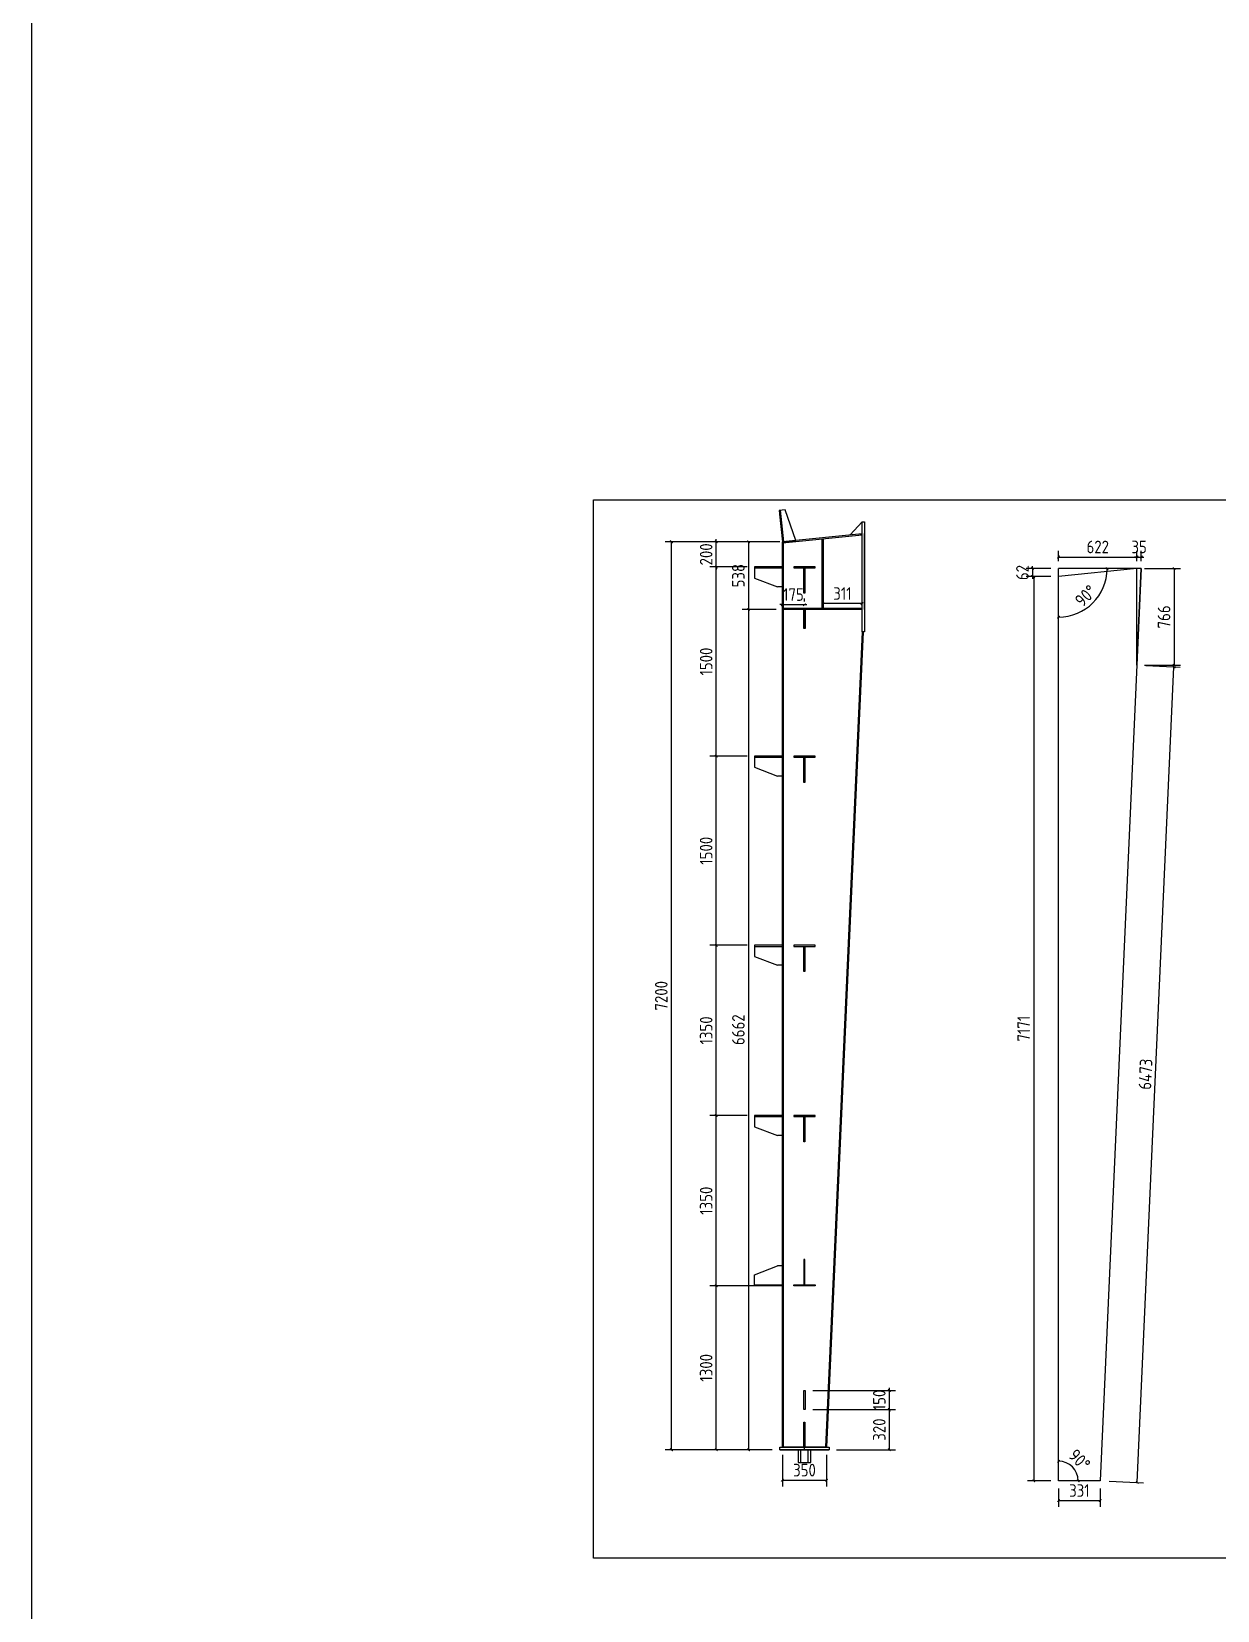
# Model space of a CAD drawing. Extents: x 810015 to 1451442, y -271755 to 145013.
# Drawn here: x 810015 to 857057, y 19820 to 82416 of the extents above; entities that cross this region are included whole.
import ezdxf

# ---------------------------------------------------------------- set-up
doc = ezdxf.new("R2010")
doc.units = 0
doc.header["$LTSCALE"] = 1000
doc.header["$MEASUREMENT"] = 0
doc.linetypes.add('DOTE', pattern=[2.42, 2, -0.2, 0.02, -0.2])
doc.styles.get("Standard").update_dxf_attribs({"font": 'gbenor.shx', "bigfont": 'gbcbig.shx'})
doc.dimstyles.get("Standard").update_dxf_attribs({"dimscale": 100, "dimtxt": 2.5, "dimasz": 1, "dimexe": 2.5, "dimexo": 3, "dimgap": 1.5, "dimtad": 1, "dimdec": 0, "dimzin": 0, "dimdsep": 46, "dimtxsty": 'Standard', "dimblk": 'ARCHTICK', "dimcen": 0.09, "dimadec": 0, "dimazin": 0, "dimtfac": 1, "dimtdec": 0, "dimtix": 1, "dimtmove": 2, "dimatfit": 3, "dimfxl": 1, "dimtolj": 1, "dimtzin": 0, "dimarcsym": 0})

# ---------------------------------------------------------------- blocks, each defined once
blk = doc.blocks.new('_ArchTick')
at = {"color": 0, "linetype": 'ByBlock', "const_width": 0.4}
blk.add_lwpolyline([(-0.5, -0.5), (0.5, 0.5)], dxfattribs=at)
blk = doc.blocks.new('*D956')
at = {"color": 0, "lineweight": -2}
for p, q in [((839799, 25989), (839799, 24732)), ((841553, 25989), (841553, 24732)), ((839799, 24982), (841553, 24982))]:
    blk.add_line(p, q, dxfattribs=at)
at = {"layer": 'Defpoints', "color": 0}
for p in [(839799, 26289), (841553, 26289), (841553, 24982)]:
    blk.add_point(p, dxfattribs=at)
at = {"color": 0, "lineweight": -2, "xscale": 100, "yscale": 100, "zscale": 100, "rotation": 180}
blk.add_blockref('_ArchTick', (839799, 24982), dxfattribs=at)
at = {"color": 0, "lineweight": -2, "xscale": 100, "yscale": 100, "zscale": 100}
blk.add_blockref('_ArchTick', (841553, 24982), dxfattribs=at)
at = {"color": 0, "insert": (840676, 25382), "char_height": 500, "attachment_point": 5}
blk.add_mtext('\\A1;350', dxfattribs=at)
blk = doc.blocks.new('*D957')
at = {"color": 0, "lineweight": -2}
for p, q in [((838969, 62189), (835146, 62189)), ((835396, 26189), (835396, 62189)), ((839399, 26189), (835146, 26189))]:
    blk.add_line(p, q, dxfattribs=at)
at = {"layer": 'Defpoints', "color": 0}
for p in [(835396, 62189), (839269, 62189), (839699, 26189)]:
    blk.add_point(p, dxfattribs=at)
at = {"color": 0, "lineweight": -2, "xscale": 100, "yscale": 100, "zscale": 100}
for p, rotation in [((835396, 62189), 90), ((835396, 26189), 270)]:
    blk.add_blockref('_ArchTick', p, dxfattribs=dict(at, rotation=rotation))
at = {"color": 0, "insert": (834996, 44189), "char_height": 500, "attachment_point": 5, "rotation": 90}
blk.add_mtext('\\A1;7200', dxfattribs=at)
blk = doc.blocks.new('*D958')
at = {"color": 0, "lineweight": -2}
for p, q in [((839374, 32689), (836924, 32689)), ((837174, 26189), (837174, 32689)), ((839399, 26189), (836924, 26189))]:
    blk.add_line(p, q, dxfattribs=at)
at = {"layer": 'Defpoints', "color": 0}
for p in [(837174, 32689), (839674, 32689), (839699, 26189)]:
    blk.add_point(p, dxfattribs=at)
at = {"color": 0, "lineweight": -2, "xscale": 100, "yscale": 100, "zscale": 100}
for p, rotation in [((837174, 32689), 90), ((837174, 26189), 270)]:
    blk.add_blockref('_ArchTick', p, dxfattribs=dict(at, rotation=rotation))
at = {"color": 0, "insert": (836774, 29439), "char_height": 500, "attachment_point": 5, "rotation": 90}
blk.add_mtext('\\A1;1300', dxfattribs=at)
blk = doc.blocks.new('*D959')
at = {"color": 0, "lineweight": -2}
for p, q in [((838399, 39439), (836924, 39439)), ((837174, 32689), (837174, 39439)), ((839374, 32689), (836924, 32689))]:
    blk.add_line(p, q, dxfattribs=at)
at = {"layer": 'Defpoints', "color": 0}
for p in [(837174, 39439), (838699, 39439), (839674, 32689)]:
    blk.add_point(p, dxfattribs=at)
at = {"color": 0, "lineweight": -2, "xscale": 100, "yscale": 100, "zscale": 100}
for p, rotation in [((837174, 39439), 90), ((837174, 32689), 270)]:
    blk.add_blockref('_ArchTick', p, dxfattribs=dict(at, rotation=rotation))
at = {"color": 0, "insert": (836774, 36064), "char_height": 500, "attachment_point": 5, "rotation": 90}
blk.add_mtext('\\A1;1350', dxfattribs=at)
blk = doc.blocks.new('*D960')
at = {"color": 0, "lineweight": -2}
for p, q in [((838399, 46189), (836924, 46189)), ((837174, 39439), (837174, 46189)), ((838399, 39439), (836924, 39439))]:
    blk.add_line(p, q, dxfattribs=at)
at = {"layer": 'Defpoints', "color": 0}
for p in [(837174, 46189), (838699, 46189), (838699, 39439)]:
    blk.add_point(p, dxfattribs=at)
at = {"color": 0, "lineweight": -2, "xscale": 100, "yscale": 100, "zscale": 100}
for p, rotation in [((837174, 46189), 90), ((837174, 39439), 270)]:
    blk.add_blockref('_ArchTick', p, dxfattribs=dict(at, rotation=rotation))
at = {"color": 0, "insert": (836774, 42814), "char_height": 500, "attachment_point": 5, "rotation": 90}
blk.add_mtext('\\A1;1350', dxfattribs=at)
blk = doc.blocks.new('*D961')
at = {"color": 0, "lineweight": -2}
for p, q in [((838399, 53689), (836924, 53689)), ((837174, 46189), (837174, 53689)), ((838399, 46189), (836924, 46189))]:
    blk.add_line(p, q, dxfattribs=at)
at = {"layer": 'Defpoints', "color": 0}
for p in [(837174, 53689), (838699, 53689), (838699, 46189)]:
    blk.add_point(p, dxfattribs=at)
at = {"color": 0, "lineweight": -2, "xscale": 100, "yscale": 100, "zscale": 100}
for p, rotation in [((837174, 53689), 90), ((837174, 46189), 270)]:
    blk.add_blockref('_ArchTick', p, dxfattribs=dict(at, rotation=rotation))
at = {"color": 0, "insert": (836774, 49939), "char_height": 500, "attachment_point": 5, "rotation": 90}
blk.add_mtext('\\A1;1500', dxfattribs=at)
blk = doc.blocks.new('*D962')
at = {"color": 0, "lineweight": -2}
for p, q in [((838399, 61189), (836924, 61189)), ((837174, 53689), (837174, 61189)), ((838399, 53689), (836924, 53689))]:
    blk.add_line(p, q, dxfattribs=at)
at = {"layer": 'Defpoints', "color": 0}
for p in [(837174, 61189), (838699, 61189), (838699, 53689)]:
    blk.add_point(p, dxfattribs=at)
at = {"color": 0, "lineweight": -2, "xscale": 100, "yscale": 100, "zscale": 100}
for p, rotation in [((837174, 61189), 90), ((837174, 53689), 270)]:
    blk.add_blockref('_ArchTick', p, dxfattribs=dict(at, rotation=rotation))
at = {"color": 0, "insert": (836774, 57439), "char_height": 500, "attachment_point": 5, "rotation": 90}
blk.add_mtext('\\A1;1500', dxfattribs=at)
blk = doc.blocks.new('*D963')
at = {"color": 0, "lineweight": -2}
for p, q in [((838879, 62189), (836924, 62189)), ((837174, 62189), (837174, 62289)), ((837174, 61189), (837174, 62189)), ((838399, 61189), (836924, 61189)), ((837174, 61189), (837174, 61089))]:
    blk.add_line(p, q, dxfattribs=at)
at = {"layer": 'Defpoints', "color": 0}
for p in [(837174, 62189), (839179, 62189), (838699, 61189)]:
    blk.add_point(p, dxfattribs=at)
at = {"color": 0, "lineweight": -2, "xscale": 100, "yscale": 100, "zscale": 100}
for p, rotation in [((837174, 62189), 270), ((837174, 61189), 90)]:
    blk.add_blockref('_ArchTick', p, dxfattribs=dict(at, rotation=rotation))
at = {"color": 0, "insert": (836774, 61689), "char_height": 500, "attachment_point": 5, "rotation": 90}
blk.add_mtext('\\A1;200', dxfattribs=at)
blk = doc.blocks.new('*D964')
at = {"color": 0, "lineweight": -2}
for p, q in [((839499, 62189), (838202, 62189)), ((838452, 62189), (838452, 59498)), ((839549, 59498), (838202, 59498))]:
    blk.add_line(p, q, dxfattribs=at)
at = {"layer": 'Defpoints', "color": 0}
for p in [(839799, 62189), (838452, 59498), (839849, 59498)]:
    blk.add_point(p, dxfattribs=at)
at = {"color": 0, "lineweight": -2, "xscale": 100, "yscale": 100, "zscale": 100}
for p, rotation in [((838452, 62189), 90), ((838452, 59498), 270)]:
    blk.add_blockref('_ArchTick', p, dxfattribs=dict(at, rotation=rotation))
at = {"color": 0, "insert": (838052, 60843), "char_height": 500, "attachment_point": 5, "rotation": 90}
blk.add_mtext('\\A1;538', dxfattribs=at)
blk = doc.blocks.new('*D965')
at = {"color": 0, "lineweight": -2}
for p, q in [((839549, 59498), (838202, 59498)), ((838452, 59498), (838452, 26189)), ((839399, 26189), (838202, 26189))]:
    blk.add_line(p, q, dxfattribs=at)
at = {"layer": 'Defpoints', "color": 0}
for p in [(839849, 59498), (838452, 26189), (839699, 26189)]:
    blk.add_point(p, dxfattribs=at)
at = {"color": 0, "lineweight": -2, "xscale": 100, "yscale": 100, "zscale": 100}
for p, rotation in [((838452, 59498), 90), ((838452, 26189), 270)]:
    blk.add_blockref('_ArchTick', p, dxfattribs=dict(at, rotation=rotation))
at = {"color": 0, "insert": (838052, 42843), "char_height": 500, "attachment_point": 5, "rotation": 90}
blk.add_mtext('\\A1;6662', dxfattribs=at)
blk = doc.blocks.new('*D272')
at = {"color": 0, "lineweight": -2}
for p, q in [((853876, 24895), (855332, 57229)), ((854214, 57279), (855581, 57218)), ((852758, 24945), (854125, 24883))]:
    blk.add_line(p, q, dxfattribs=at)
at = {"layer": 'Defpoints', "color": 0}
for p in [(853914, 57293), (855332, 57229), (852458, 24958)]:
    blk.add_point(p, dxfattribs=at)
at = {"color": 0, "lineweight": -2, "xscale": 100, "yscale": 100, "zscale": 100}
for p, rotation in [((855332, 57229), 87.42162862527373), ((853876, 24895), 267.4216286252737)]:
    blk.add_blockref('_ArchTick', p, dxfattribs=dict(at, rotation=rotation))
at = {"color": 0, "insert": (854204, 41080), "char_height": 500, "attachment_point": 5, "rotation": 87.42163}
blk.add_mtext('\\A1;6473', dxfattribs=at)
blk = doc.blocks.new('*D966')
at = {"color": 0, "lineweight": -2}
for p, q in [((850754, 24658), (850754, 23922)), ((852408, 24658), (852408, 23922)), ((850754, 24172), (852408, 24172))]:
    blk.add_line(p, q, dxfattribs=at)
at = {"layer": 'Defpoints', "color": 0}
for p in [(850754, 24958), (852408, 24958), (852408, 24172)]:
    blk.add_point(p, dxfattribs=at)
at = {"color": 0, "lineweight": -2, "xscale": 100, "yscale": 100, "zscale": 100, "rotation": 180}
blk.add_blockref('_ArchTick', (850754, 24172), dxfattribs=at)
at = {"color": 0, "lineweight": -2, "xscale": 100, "yscale": 100, "zscale": 100}
blk.add_blockref('_ArchTick', (852408, 24172), dxfattribs=at)
at = {"color": 0, "insert": (851581, 24572), "char_height": 500, "attachment_point": 5}
blk.add_mtext('\\A1;331', dxfattribs=at)
blk = doc.blocks.new('*D967')
at = {"color": 0, "lineweight": -2}
for p, q in [((850754, 61424), (850754, 61833)), ((850754, 61583), (853864, 61583)), ((853864, 61424), (853864, 61833))]:
    blk.add_line(p, q, dxfattribs=at)
at = {"layer": 'Defpoints', "color": 0}
for p in [(853864, 61583), (850754, 61124), (853864, 61124)]:
    blk.add_point(p, dxfattribs=at)
at = {"color": 0, "lineweight": -2, "xscale": 100, "yscale": 100, "zscale": 100, "rotation": 180}
blk.add_blockref('_ArchTick', (850754, 61583), dxfattribs=at)
at = {"color": 0, "lineweight": -2, "xscale": 100, "yscale": 100, "zscale": 100}
blk.add_blockref('_ArchTick', (853864, 61583), dxfattribs=at)
at = {"color": 0, "insert": (852309, 61983), "char_height": 500, "attachment_point": 5}
blk.add_mtext('\\A1;622', dxfattribs=at)
blk = doc.blocks.new('*D968')
at = {"color": 0, "lineweight": -2}
for p, q in [((853864, 61583), (853764, 61583)), ((853864, 61424), (853864, 61833)), ((853864, 61583), (854037, 61583)), ((854037, 61424), (854037, 61833)), ((854037, 61583), (854137, 61583))]:
    blk.add_line(p, q, dxfattribs=at)
at = {"layer": 'Defpoints', "color": 0}
for p in [(854037, 61583), (853864, 61124), (854037, 61124)]:
    blk.add_point(p, dxfattribs=at)
at = {"color": 0, "lineweight": -2, "xscale": 100, "yscale": 100, "zscale": 100}
blk.add_blockref('_ArchTick', (853864, 61583), dxfattribs=at)
at = {"color": 0, "lineweight": -2, "xscale": 100, "yscale": 100, "zscale": 100, "rotation": 180}
blk.add_blockref('_ArchTick', (854037, 61583), dxfattribs=at)
at = {"color": 0, "insert": (853951, 61983), "char_height": 500, "attachment_point": 5}
blk.add_mtext('\\A1;35', dxfattribs=at)
blk = doc.blocks.new('*D969')
at = {"color": 0, "lineweight": -2}
for p, q in [((850454, 61124), (849470, 61124)), ((850454, 60813), (849470, 60813)), ((849720, 61124), (849720, 61224)), ((849720, 61124), (849720, 60813)), ((849720, 60813), (849720, 60713))]:
    blk.add_line(p, q, dxfattribs=at)
at = {"layer": 'Defpoints', "color": 0}
for p in [(849720, 60813), (850754, 61124), (850754, 60813)]:
    blk.add_point(p, dxfattribs=at)
at = {"color": 0, "lineweight": -2, "xscale": 100, "yscale": 100, "zscale": 100}
for p, rotation in [((849720, 61124), 270), ((849720, 60813), 90)]:
    blk.add_blockref('_ArchTick', p, dxfattribs=dict(at, rotation=rotation))
at = {"color": 0, "insert": (849320, 60969), "char_height": 500, "attachment_point": 5, "rotation": 90}
blk.add_mtext('\\A1;62', dxfattribs=at)
blk = doc.blocks.new('*D970')
at = {"color": 0, "lineweight": -2}
for p, q in [((850454, 60813), (849520, 60813)), ((849770, 60813), (849770, 24958)), ((850454, 24958), (849520, 24958))]:
    blk.add_line(p, q, dxfattribs=at)
at = {"layer": 'Defpoints', "color": 0}
for p in [(850754, 60813), (849770, 24958), (850754, 24958)]:
    blk.add_point(p, dxfattribs=at)
at = {"color": 0, "lineweight": -2, "xscale": 100, "yscale": 100, "zscale": 100}
for p, rotation in [((849770, 60813), 90), ((849770, 24958), 270)]:
    blk.add_blockref('_ArchTick', p, dxfattribs=dict(at, rotation=rotation))
at = {"color": 0, "insert": (849370, 42886), "char_height": 500, "attachment_point": 5, "rotation": 90}
blk.add_mtext('\\A1;7171', dxfattribs=at)
blk = doc.blocks.new('*D971')
at = {"color": 0, "lineweight": -2}
for p, q in [((841006, 27789), (844292, 27789)), ((844042, 26189), (844042, 27789)), ((841949, 26189), (844292, 26189))]:
    blk.add_line(p, q, dxfattribs=at)
at = {"layer": 'Defpoints', "color": 0}
for p in [(840706, 27789), (844042, 27789), (841649, 26189)]:
    blk.add_point(p, dxfattribs=at)
at = {"color": 0, "lineweight": -2, "xscale": 100, "yscale": 100, "zscale": 100}
for p, rotation in [((844042, 27789), 90), ((844042, 26189), 270)]:
    blk.add_blockref('_ArchTick', p, dxfattribs=dict(at, rotation=rotation))
at = {"color": 0, "insert": (843642, 26989), "char_height": 500, "attachment_point": 5, "rotation": 90}
blk.add_mtext('\\A1;320', dxfattribs=at)
blk = doc.blocks.new('*D972')
at = {"color": 0, "lineweight": -2}
for p, q in [((841006, 28539), (844292, 28539)), ((844042, 28539), (844042, 28639)), ((844042, 27789), (844042, 28539)), ((841006, 27789), (844292, 27789)), ((844042, 27789), (844042, 27689))]:
    blk.add_line(p, q, dxfattribs=at)
at = {"layer": 'Defpoints', "color": 0}
for p in [(840706, 28539), (844042, 28539), (840706, 27789)]:
    blk.add_point(p, dxfattribs=at)
at = {"color": 0, "lineweight": -2, "xscale": 100, "yscale": 100, "zscale": 100}
for p, rotation in [((844042, 28539), 270), ((844042, 27789), 90)]:
    blk.add_blockref('_ArchTick', p, dxfattribs=dict(at, rotation=rotation))
at = {"color": 0, "insert": (843642, 28164), "char_height": 500, "attachment_point": 5, "rotation": 90}
blk.add_mtext('\\A1;150', dxfattribs=at)
blk = doc.blocks.new('*D989')
at = {"color": 0, "lineweight": -2}
for p, q in [((854164, 61124), (855589, 61124)), ((855339, 61124), (855339, 57293)), ((854164, 57293), (855589, 57293))]:
    blk.add_line(p, q, dxfattribs=at)
at = {"layer": 'Defpoints', "color": 0}
for p in [(853864, 61124), (853864, 57293), (855339, 57293)]:
    blk.add_point(p, dxfattribs=at)
at = {"color": 0, "lineweight": -2, "xscale": 100, "yscale": 100, "zscale": 100}
for p, rotation in [((855339, 61124), 90), ((855339, 57293), 270)]:
    blk.add_blockref('_ArchTick', p, dxfattribs=dict(at, rotation=rotation))
at = {"color": 0, "insert": (854939, 59209), "char_height": 500, "attachment_point": 5, "rotation": 90}
blk.add_mtext('\\A1;766', dxfattribs=at)
blk = doc.blocks.new('*D990')
at = {"color": 0, "lineweight": -2}
for p, q in [((839799, 59696), (839699, 59696)), ((839799, 59837), (839799, 59946)), ((839799, 59696), (840674, 59696)), ((840674, 59825), (840674, 59946)), ((840674, 59696), (840774, 59696))]:
    blk.add_line(p, q, dxfattribs=at)
at = {"layer": 'Defpoints', "color": 0}
for p in [(839799, 59537), (840674, 59696), (840674, 59525)]:
    blk.add_point(p, dxfattribs=at)
at = {"color": 0, "lineweight": -2, "xscale": 100, "yscale": 100, "zscale": 100}
blk.add_blockref('_ArchTick', (839799, 59696), dxfattribs=at)
at = {"color": 0, "lineweight": -2, "xscale": 100, "yscale": 100, "zscale": 100, "rotation": 180}
blk.add_blockref('_ArchTick', (840674, 59696), dxfattribs=at)
at = {"color": 0, "insert": (840236, 60096), "char_height": 500, "attachment_point": 5}
blk.add_mtext('\\A1;175', dxfattribs=at)
blk = doc.blocks.new('*D991')
at = {"color": 0, "lineweight": -2}
for p, q in [((841404, 60036), (841404, 59986)), ((842959, 59736), (841404, 59736)), ((842959, 59949), (842959, 59986))]:
    blk.add_line(p, q, dxfattribs=at)
at = {"layer": 'Defpoints', "color": 0}
for p in [(841404, 59736), (841404, 59736), (842959, 59649)]:
    blk.add_point(p, dxfattribs=at)
at = {"color": 0, "lineweight": -2, "xscale": 100, "yscale": 100, "zscale": 100, "rotation": 180}
blk.add_blockref('_ArchTick', (841404, 59736), dxfattribs=at)
at = {"color": 0, "lineweight": -2, "xscale": 100, "yscale": 100, "zscale": 100}
blk.add_blockref('_ArchTick', (842959, 59736), dxfattribs=at)
at = {"color": 0, "insert": (842181, 60136), "char_height": 500, "attachment_point": 5}
blk.add_mtext('\\A1;311', dxfattribs=at)
blk = doc.blocks.new('*D995')
at = {"color": 0, "lineweight": -2}
blk.add_arc((850754, 24958), 777, 0, 90, dxfattribs=at)
at = {"layer": 'Defpoints', "color": 0}
for p in [(850754, 60813), (851427, 25347), (850754, 24958), (850754, 24958), (852408, 24958)]:
    blk.add_point(p, dxfattribs=at)
at = {"color": 0, "lineweight": -2, "xscale": 100, "yscale": 100, "zscale": 100}
for p, rotation in [((850754, 25735), 179.9999999999999), ((851531, 24958), 270.0000000000028)]:
    blk.add_blockref('_ArchTick', p, dxfattribs=dict(at, rotation=rotation))
at = {"color": 0, "insert": (851586, 25791), "char_height": 500, "attachment_point": 5, "rotation": 315}
blk.add_mtext('\\A1;90°', dxfattribs=at)
blk = doc.blocks.new('*D996')
at = {"color": 0, "lineweight": -2}
blk.add_arc((850754, 61124), 1923, 270, 360, dxfattribs=at)
at = {"layer": 'Defpoints', "color": 0}
for p in [(850754, 61124), (850754, 60813), (854037, 61124), (851715, 59459), (850754, 24958)]:
    blk.add_point(p, dxfattribs=at)
at = {"color": 0, "lineweight": -2, "xscale": 100, "yscale": 100, "zscale": 100}
for p, rotation in [((852677, 61124), 89.99999999999855), ((850754, 59202), 180)]:
    blk.add_blockref('_ArchTick', p, dxfattribs=dict(at, rotation=rotation))
at = {"color": 0, "insert": (851831, 60048), "char_height": 500, "attachment_point": 5, "rotation": 45}
blk.add_mtext('\\A1;90°', dxfattribs=at)

msp = doc.modelspace()

# ---------------------------------------------------------------- linework, layer by layer
for p, q in [((810014.6, 145013.1), (810014.6, -271755.3)), ((839688.9, 63285.8), (839798.6, 62188.8)), ((839771.9, 62456.2), (839798.6, 62188.8)), ((839798.6, 26288.8), (839798.6, 62188.8)), ((839848.6, 26288.8), (839848.6, 62143.5)), ((842959.1, 62454.6), (842871, 62445.8)), ((850753.8, 24958.4), (850753.8, 60813.2)), ((854036.9, 61124.2), (852408.3, 24958.4)), ((842959.1, 58623.3), (841503.1, 26288.8)), ((843009.2, 58623.3), (841553.1, 26288.8)), ((841553.1, 26288.8), (839798.6, 26288.8)), ((852408.3, 24958.4), (850753.8, 24958.4))]:
    msp.add_line(p, q)
at = {"color": 2}
for p, q in [((839913.2, 63455.2), (839674.3, 63431.3)), ((839674.3, 63431.3), (839798.6, 62188.8)), ((839714.1, 63435.3), (839838.4, 62192.7)), ((840335.9, 62242.5), (839913.2, 63455.2)), ((842493, 62458.2), (842959.1, 62973.3)), ((842959.1, 58623.3), (842959.1, 62973.3)), ((842959.1, 62973.3), (843059.1, 62973.3)), ((843059.1, 62973.3), (843059.1, 58623.3)), ((842959.1, 62504.8), (839798.6, 62188.8)), ((842959.1, 62454.6), (839798.6, 62138.5)), ((839798.6, 62188.8), (840335.9, 62242.5)), ((839798.6, 62188.8), (839798.6, 62138.5)), ((841373.9, 59547.7), (841373.9, 62299)), ((841433.9, 59547.7), (841433.9, 62299)), ((843059.1, 59498.3), (843059.1, 62513.3)), ((839798.6, 61188.8), (838698.6, 61188.8)), ((838698.6, 61188.8), (838698.6, 61148.8)), ((838698.6, 61148.8), (839798.6, 61148.8)), ((838698.6, 61148.8), (838698.6, 60748.8)), ((838698.6, 60748.8), (839598.6, 60398.8)), ((839798.6, 61148.8), (839798.6, 60398.8)), ((840673.6, 61188.8), (840248.6, 61188.8)), ((840248.6, 61188.8), (840248.6, 61148.8)), ((840248.6, 61148.8), (841098.6, 61148.8)), ((840653.6, 60148.8), (840653.6, 61148.8)), ((841098.6, 61188.8), (840673.6, 61188.8)), ((840673.6, 61148.8), (840693.6, 61148.8)), ((840693.6, 61148.8), (840693.6, 60148.8)), ((841098.6, 61148.8), (841098.6, 61188.8)), ((853864.3, 61124.2), (850753.8, 60813.2)), ((853864.3, 57293), (853864.3, 61124.2)), ((839798.6, 60398.8), (839598.6, 60398.8)), ((842959.1, 59547.7), (839848.6, 59547.7)), ((842959.1, 59497.7), (839848.6, 59497.7)), ((842959.1, 59547.7), (842338.1, 59547.7)), ((842959.1, 59547.7), (842459.1, 59547.7)), ((842959.1, 59547.3), (842459.1, 59547.3)), ((842959.1, 59547.3), (842459.1, 59547.3)), ((843059.1, 58623.3), (842959.1, 58623.3)), ((839798.6, 53688.8), (838698.6, 53688.8)), ((838698.6, 53688.8), (838698.6, 53648.8)), ((838698.6, 53648.8), (839798.6, 53648.8)), ((838698.6, 53648.8), (838698.6, 53248.8)), ((838698.6, 53248.8), (839598.6, 52898.8)), ((839798.6, 53648.8), (839798.6, 52898.8)), ((840673.6, 53688.8), (840248.6, 53688.8)), ((840248.6, 53688.8), (840248.6, 53648.8)), ((840248.6, 53648.8), (841098.6, 53648.8)), ((840653.6, 52648.8), (840653.6, 53648.8)), ((841098.6, 53688.8), (840673.6, 53688.8)), ((840693.6, 53648.8), (840693.6, 52648.8)), ((841098.6, 53648.8), (841098.6, 53688.8)), ((839798.6, 52898.8), (839598.6, 52898.8)), ((840693.6, 52648.8), (840653.6, 52648.8)), ((839798.6, 46188.8), (838698.6, 46188.8)), ((838698.6, 46188.8), (838698.6, 46148.8)), ((838698.6, 46148.8), (839798.6, 46148.8)), ((838698.6, 46148.8), (838698.6, 45748.8)), ((838698.6, 45748.8), (839598.6, 45398.8)), ((839798.6, 46148.8), (839798.6, 45398.8)), ((840673.6, 46188.8), (840248.6, 46188.8)), ((840248.6, 46188.8), (840248.6, 46148.8)), ((840248.6, 46148.8), (841098.6, 46148.8)), ((840653.6, 45148.8), (840653.6, 46148.8)), ((841098.6, 46188.8), (840673.6, 46188.8)), ((840673.6, 46148.8), (840693.6, 46148.8)), ((840693.6, 46148.8), (840693.6, 45148.8)), ((841098.6, 46148.8), (841098.6, 46188.8)), ((839798.6, 45398.8), (839598.6, 45398.8)), ((840693.6, 45148.8), (840653.6, 45148.8)), ((839798.6, 39438.8), (838698.6, 39438.8)), ((838698.6, 39438.8), (838698.6, 39398.8)), ((840673.6, 39438.8), (840248.6, 39438.8)), ((840248.6, 39438.8), (840248.6, 39398.8)), ((841098.6, 39438.8), (840673.6, 39438.8)), ((841098.6, 39398.8), (841098.6, 39438.8)), ((838698.6, 39398.8), (839798.6, 39398.8)), ((838698.6, 39398.8), (838698.6, 38998.8)), ((838698.6, 38998.8), (839598.6, 38648.8)), ((839798.6, 39398.8), (839798.6, 38648.8)), ((840248.6, 39398.8), (841098.6, 39398.8)), ((840653.6, 38398.8), (840653.6, 39398.8)), ((840673.6, 39398.8), (840693.6, 39398.8)), ((840693.6, 39398.8), (840693.6, 38398.8)), ((839798.6, 38648.8), (839598.6, 38648.8)), ((840693.6, 38398.8), (840653.6, 38398.8)), ((838698.6, 33128.8), (839598.6, 33478.8)), ((839798.6, 33478.8), (839598.6, 33478.8)), ((839798.6, 32728.8), (839798.6, 33478.8)), ((840693.6, 33728.8), (840653.6, 33728.8)), ((840653.6, 33728.8), (840653.6, 32728.8)), ((840693.6, 32728.8), (840693.6, 33728.8)), ((838698.6, 32728.8), (838698.6, 33128.8)), ((838698.6, 32688.8), (838698.6, 32728.8)), ((838698.6, 32728.8), (839798.6, 32728.8)), ((839798.6, 32688.8), (838698.6, 32688.8)), ((840248.6, 32688.8), (840248.6, 32728.8)), ((840248.6, 32728.8), (841098.6, 32728.8)), ((840673.6, 32688.8), (840248.6, 32688.8)), ((841098.6, 32688.8), (840673.6, 32688.8)), ((841098.6, 32728.8), (841098.6, 32688.8)), ((840653.6, 27288.8), (840693.6, 27288.8)), ((840653.6, 26288.8), (840653.6, 27288.8)), ((840693.6, 27288.8), (840693.6, 26288.8)), ((839698.6, 26188.8), (839698.6, 26288.8)), ((839698.6, 26288.8), (841648.6, 26288.8)), ((839798.6, 26188.8), (839698.6, 26188.8)), ((841648.6, 26188.8), (839698.6, 26188.8)), ((839698.6, 26188.8), (841648.6, 26188.8)), ((841648.6, 26288.8), (841648.6, 26188.8))]:
    msp.add_line(p, q, dxfattribs=at)
at = {"color": 1}
for p, q in [((839698.6, 62188.8), (838659.8, 62188.8)), ((840673.6, 60148.8), (840673.6, 61188.8)), ((854036.9, 61124.2), (850753.8, 61124.2)), ((850753.8, 60813.2), (850753.8, 61124.2)), ((853864.3, 57293), (854036.9, 61124.2)), ((840673.6, 26188.8), (840673.6, 27288.8)), ((839698.6, 26188.8), (841648.6, 26188.8)), ((840423.6, 26188.8), (840423.6, 25688.8)), ((840423.6, 25688.8), (840923.6, 25688.8)), ((840523.6, 26188.8), (840523.6, 25688.8)), ((840823.6, 25688.8), (840823.6, 26188.8)), ((840923.6, 25688.8), (840923.6, 26188.8))]:
    msp.add_line(p, q, dxfattribs=at)
at = {"color": 1, "linetype": 'DOTE'}
for p, q in [((841403.9, 59547.7), (841403.9, 62299)), ((840673.6, 58747.7), (840673.6, 59547.7))]:
    msp.add_line(p, q, dxfattribs=at)
at = {"color": 2, "linetype": 'DOTE'}
for p, q in [((840693.6, 60148.8), (840653.6, 60148.8)), ((840675.9, 27788.8), (840655.9, 27788.8)), ((840695.9, 27788.8), (840675.9, 27788.8))]:
    msp.add_line(p, q, dxfattribs=at)
at = {"color": 4, "linetype": 'DOTE'}
for p, q in [((840643.6, 58747.7), (840643.6, 59497.7)), ((840643.6, 59497.7), (840703.6, 59497.7)), ((840673.6, 59497.7), (840703.6, 59497.7)), ((840703.6, 59497.7), (840703.6, 58747.7)), ((840703.6, 58747.7), (840643.6, 58747.7)), ((840645.9, 27788.8), (840645.9, 28538.8)), ((840645.9, 28538.8), (840705.9, 28538.8)), ((840705.9, 28538.8), (840705.9, 27788.8)), ((840675.9, 27788.8), (840645.9, 27788.8)), ((840705.9, 27788.8), (840675.9, 27788.8))]:
    msp.add_line(p, q, dxfattribs=at)
msp.add_lwpolyline([(832304.7, 63851.7), (886905.7, 63851.7), (886905.7, 21886.5), (832304.7, 21886.5)], close=True)

# ---------------------------------------------------------------- dimensions: what is measured, and where the dimension line sits
at = {"color": 3}
for base, p1, p2, picture, middle in [((835396, 62188.8), (839698.6, 26188.8), (839268.7, 62188.8), '*D957', (834996, 44188.8)), ((837174.5, 62188.8), (838698.6, 61188.8), (839179.2, 62188.8), '*D963', (836774.5, 61688.8)), ((838452, 59497.7), (839798.6, 62188.8), (839848.6, 59497.7), '*D964', (838052, 60843.2)), ((849719.9, 60813.2), (850753.8, 61124.2), (850753.8, 60813.2), '*D969', (849319.9, 60968.7)), ((837174.5, 61188.8), (838698.6, 53688.8), (838698.6, 61188.8), '*D962', (836774.5, 57438.8)), ((849769.9, 24958.4), (850753.8, 60813.2), (850753.8, 24958.4), '*D970', (849369.9, 42885.8)), ((838452, 26188.8), (839848.6, 59497.7), (839698.6, 26188.8), '*D965', (838052, 42843.2)), ((837174.5, 53688.8), (838698.6, 46188.8), (838698.6, 53688.8), '*D961', (836774.5, 49938.8)), ((837174.5, 46188.8), (838698.6, 39438.8), (838698.6, 46188.8), '*D960', (836774.5, 42813.8)), ((837174.5, 39438.8), (839674.3, 32688.8), (838698.6, 39438.8), '*D959', (836774.5, 36063.8)), ((837174.5, 32688.8), (839698.6, 26188.8), (839674.3, 32688.8), '*D958', (836774.5, 29438.8)), ((844041.9, 28538.8), (840705.9, 27788.8), (840705.9, 28538.8), '*D972', (843641.9, 28163.8)), ((844041.9, 27788.8), (841648.6, 26188.8), (840705.9, 27788.8), '*D971', (843641.9, 26988.8))]:
    dim = msp.add_linear_dim(base=base, p1=p1, p2=p2, angle=90, dimstyle='Standard', override={"dimtxt": 5, "dimlfac": 0.2}, dxfattribs=at)
    dim.commit()
    dim.dimension.update_dxf_attribs({"geometry": picture, "text_midpoint": middle})
for base, p1, p2, picture, middle in [((853864.3, 61583.4), (850753.8, 61124.2), (853864.3, 61124.2), '*D967', (852309.1, 61983.4)), ((854036.9, 61583.4), (853864.3, 61124.2), (854036.9, 61124.2), '*D968', (853950.6, 61983.4)), ((840673.6, 59696.1), (839798.6, 59536.8), (840673.6, 59525.1), '*D990', (840236.1, 60096.1)), ((841403.9, 59736.1), (842959.1, 59649.4), (841403.9, 59736.1), '*D991', (842181.5, 60136.1)), ((852408.3, 24171.9), (850753.8, 24958.4), (852408.3, 24958.4), '*D966', (851581, 24571.9))]:
    dim = msp.add_linear_dim(base=base, p1=p1, p2=p2, dimstyle='Standard', override={"dimtxt": 5, "dimlfac": 0.2}, dxfattribs=at)
    dim.commit()
    dim.dimension.update_dxf_attribs({"geometry": picture, "text_midpoint": middle})
at = {"color": 1}
for base, line1, line2, picture, middle in [((851715.2, 59459.1), ((850753.8, 24958.4), (850753.8, 60813.2)), ((854036.9, 61124.2), (850753.8, 61124.2)), '*D996', (851830.5, 60047.5)), ((851426.5, 25346.8), ((852408.3, 24958.4), (850753.8, 24958.4)), ((850753.8, 24958.4), (850753.8, 60813.2)), '*D995', (851585.9, 25790.5))]:
    dim = msp.add_angular_dim_2l(base=base, line1=line1, line2=line2, dimstyle='Standard', override={"dimtxt": 5}, dxfattribs=at)
    dim.commit()
    dim.dimension.update_dxf_attribs({"geometry": picture, "text_midpoint": middle})
at = {"color": 3}
for p1, p2, distance, picture, middle in [((853864.3, 61124.2), (853864.3, 57293), 1475, '*D989', (854939.3, 59208.6)), ((852458.3, 24958.4), (853914.4, 57293), -1418.8, '*D272', (854204.1, 41079.9))]:
    dim = msp.add_aligned_dim(p1=p1, p2=p2, distance=distance, dimstyle='Standard', override={"dimtxt": 5, "dimlfac": 0.2}, dxfattribs=at)
    dim.commit()
    dim.dimension.update_dxf_attribs({"geometry": picture, "text_midpoint": middle})
dim = msp.add_aligned_dim(p1=(839798.6, 26288.8), p2=(841553.1, 26288.8), distance=-1306.6, text='350', dimstyle='Standard', override={"dimtxt": 5, "dimlfac": 0.2}, dxfattribs=at)
dim.commit()
dim.dimension.update_dxf_attribs({"geometry": '*D956', "text_midpoint": (840675.9, 25382.2)})

doc.saveas('drawing.dxf')
